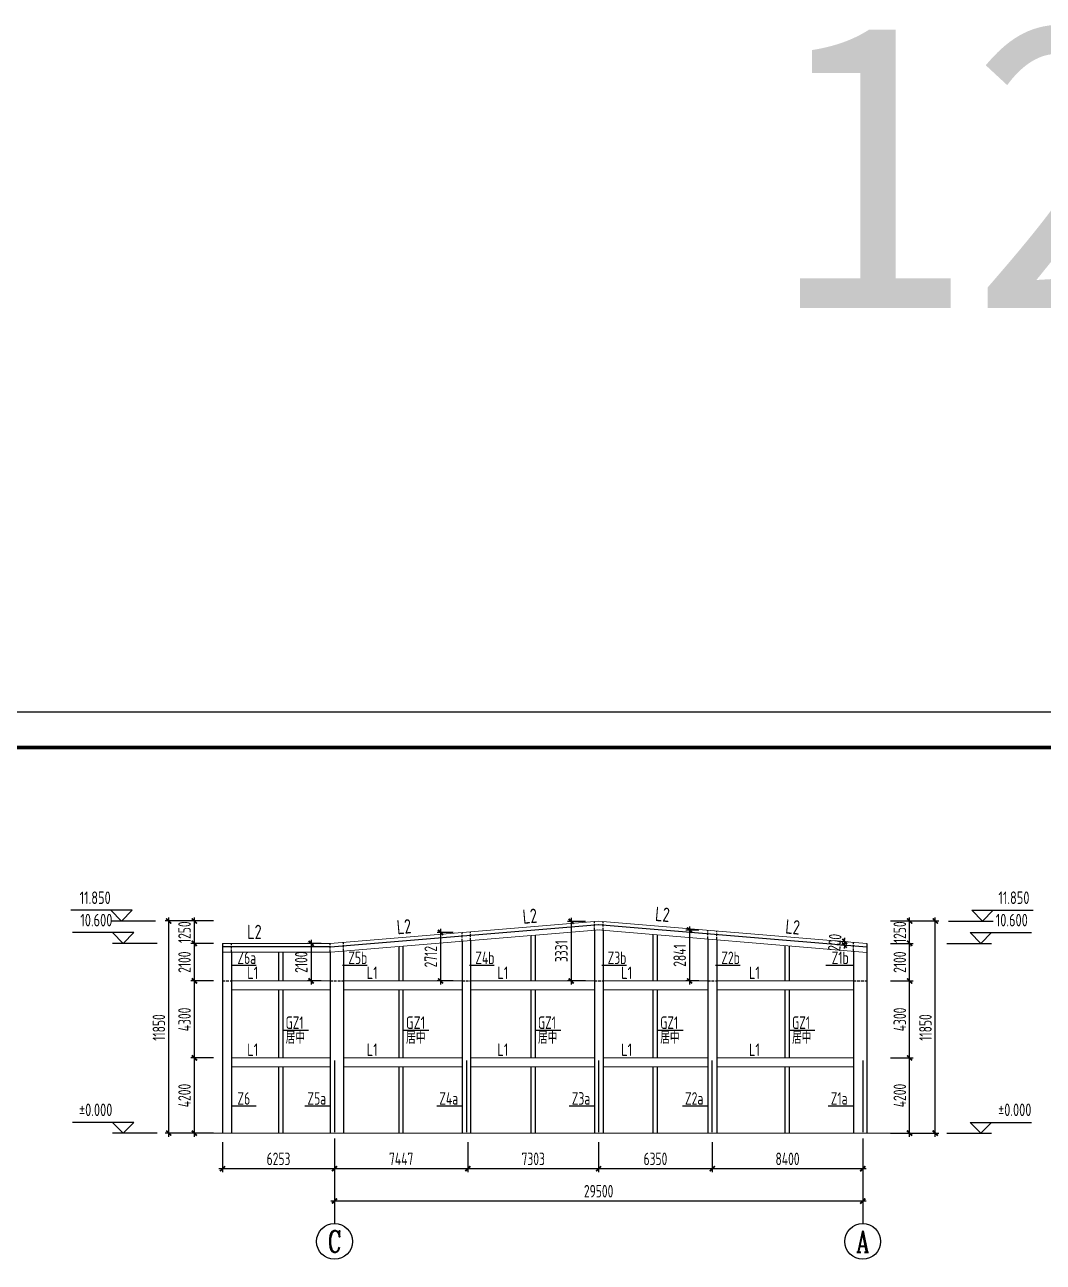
# Model space of a CAD drawing. Extents: x -3102990 to -851544, y -5293060 to -2540151.
# Drawn here: x -1536209 to -1507767, y -2646281 to -2611712 of the extents above; entities that cross this region are included whole.
import ezdxf
from ezdxf.enums import TextEntityAlignment as Align

# ---------------------------------------------------------------- set-up
doc = ezdxf.new("R2010")
doc.units = 0
doc.header["$LTSCALE"] = 1000
doc.header["$PDMODE"] = 1
doc.linetypes.add('DASH', pattern=[0.35, 0.25, -0.1])
doc.linetypes.add('DOTE', pattern=[2.42, 2, -0.2, 0.02, -0.2])
doc.layers.get('0').update_dxf_attribs({"linetype": 'CONTINUOUS'})
doc.layers.get('Defpoints').update_dxf_attribs({"linetype": 'CONTINUOUS'})
for name, color, linetype in [('AXIS', 253, 'DOTE'), ('DIM', 3, 'CONTINUOUS'), ('NUM', 7, 'CONTINUOUS'), ('PUB_TITLE', 4, 'CONTINUOUS'), ('REIN', 1, 'CONTINUOUS'), ('TEXT', 7, 'CONTINUOUS'), ('THIN', 7, 'CONTINUOUS')]:
    doc.layers.add(name, color=color, linetype=linetype)
doc.layers.add('yichutu', color=7, linetype='CONTINUOUS', true_color=0xffffff, plot=False)
doc.styles.add('STYLE1', font='simhei.ttf', dxfattribs={"width": 0.8})
doc.styles.add('TSSD_Axis', font='Complex.shx', dxfattribs={"width": 0.7, "bigfont": 'hztxt.shx'})
doc.styles.add('TSSD_Dimension', font='tssdeng.shx', dxfattribs={"width": 0.7, "bigfont": 'Hztxt.shx'})
doc.styles.add('TSSD_Label', font='tssdeng.shx', dxfattribs={"width": 0.75, "bigfont": 'hztxt.shx'})
doc.styles.add('TSSD_Norm', font='Tssdeng.shx', dxfattribs={"width": 0.75, "bigfont": 'hztxt.shx'})
doc.styles.add('TSSD_Rein', font='Tssdeng.shx', dxfattribs={"width": 0.75, "bigfont": 'hztxt.shx'})
doc.dimstyles.new('TSSD_200_100', dxfattribs={"dimtxt": 350, "dimasz": 100, "dimexe": 100, "dimexo": 250, "dimgap": 100, "dimtad": 1, "dimdec": 0, "dimlfac": 2, "dimzin": 0, "dimdsep": 46, "dimtxsty": 'TSSD_Dimension', "dimblk": 'ARCHTICK', "dimcen": 0, "dimdle": 100, "dimclrt": 7, "dimadec": 0, "dimazin": 0, "dimtfac": 1, "dimtdec": 0, "dimtix": 1, "dimtmove": 2, "dimatfit": 3, "dimfxl": 1, "dimtolj": 1, "dimtzin": 0, "dimarcsym": 0})

# ---------------------------------------------------------------- blocks, each defined once
blk = doc.blocks.new('ts_axno')
at = {"color": 0, "linetype": 'ByBlock', "lineweight": -2}
blk.add_circle((0, 0), 0.5, dxfattribs=at)
at = {"color": 0, "linetype": 'ByBlock', "lineweight": -2, "style": 'TSSD_Axis', "width": 0.7}
blk.add_attdef('A', text='', height=0.6, dxfattribs=at).set_placement((0, 0), align=Align.MIDDLE_CENTER)
blk = doc.blocks.new('_ArchTick')
at = {"color": 0, "const_width": 0.5}
blk.add_lwpolyline([(-0.71, -0.71), (0.71, 0.71)], dxfattribs=at)
blk = doc.blocks.new('*D2429')
at = {"layer": 'Defpoints', "color": 0, "ltscale": 1.5}
for p in [(-1517009, -2642673), (-1512809, -2642673), (-1517009, -2643668)]:
    blk.add_point(p, dxfattribs=at)
at = {"layer": 'DIM', "color": 0, "lineweight": -2, "ltscale": 1.5}
for p, q in [((-1517009, -2642923), (-1517009, -2643768)), ((-1512809, -2642923), (-1512809, -2643768)), ((-1512709, -2643668), (-1517109, -2643668))]:
    blk.add_line(p, q, dxfattribs=at)
at = {"layer": 'DIM', "color": 0, "lineweight": -2, "ltscale": 1.5, "xscale": 100, "yscale": 100, "zscale": 100, "rotation": 180}
blk.add_blockref('_ArchTick', (-1517009, -2643668), dxfattribs=at)
at = {"layer": 'DIM', "color": 0, "lineweight": -2, "ltscale": 1.5, "xscale": 100, "yscale": 100, "zscale": 100}
blk.add_blockref('_ArchTick', (-1512809, -2643668), dxfattribs=at)
at = {"layer": 'DIM', "color": 7, "ltscale": 1.5, "insert": (-1514909, -2643393), "char_height": 350, "attachment_point": 5, "style": 'TSSD_Dimension'}
blk.add_mtext('\\A1;8400', dxfattribs=at)
blk = doc.blocks.new('*D2430')
at = {"layer": 'Defpoints', "color": 0, "ltscale": 1.5}
for p in [(-1520184, -2642673), (-1517009, -2642673), (-1520184, -2643668)]:
    blk.add_point(p, dxfattribs=at)
at = {"layer": 'DIM', "color": 0, "lineweight": -2, "ltscale": 1.5}
for p, q in [((-1520184, -2642923), (-1520184, -2643768)), ((-1517009, -2642923), (-1517009, -2643768)), ((-1516909, -2643668), (-1520284, -2643668))]:
    blk.add_line(p, q, dxfattribs=at)
at = {"layer": 'DIM', "color": 0, "lineweight": -2, "ltscale": 1.5, "xscale": 100, "yscale": 100, "zscale": 100, "rotation": 180}
blk.add_blockref('_ArchTick', (-1520184, -2643668), dxfattribs=at)
at = {"layer": 'DIM', "color": 0, "lineweight": -2, "ltscale": 1.5, "xscale": 100, "yscale": 100, "zscale": 100}
blk.add_blockref('_ArchTick', (-1517009, -2643668), dxfattribs=at)
at = {"layer": 'DIM', "color": 7, "ltscale": 1.5, "insert": (-1518597, -2643393), "char_height": 350, "attachment_point": 5, "style": 'TSSD_Dimension'}
blk.add_mtext('\\A1;6350', dxfattribs=at)
blk = doc.blocks.new('*D2431')
at = {"layer": 'Defpoints', "color": 0, "ltscale": 1.5}
for p in [(-1523836, -2642673), (-1520184, -2642673), (-1523836, -2643668)]:
    blk.add_point(p, dxfattribs=at)
at = {"layer": 'DIM', "color": 0, "lineweight": -2, "ltscale": 1.5}
for p, q in [((-1523836, -2642923), (-1523836, -2643768)), ((-1520184, -2642923), (-1520184, -2643768)), ((-1520084, -2643668), (-1523936, -2643668))]:
    blk.add_line(p, q, dxfattribs=at)
at = {"layer": 'DIM', "color": 0, "lineweight": -2, "ltscale": 1.5, "xscale": 100, "yscale": 100, "zscale": 100, "rotation": 180}
blk.add_blockref('_ArchTick', (-1523836, -2643668), dxfattribs=at)
at = {"layer": 'DIM', "color": 0, "lineweight": -2, "ltscale": 1.5, "xscale": 100, "yscale": 100, "zscale": 100}
blk.add_blockref('_ArchTick', (-1520184, -2643668), dxfattribs=at)
at = {"layer": 'DIM', "color": 7, "ltscale": 1.5, "insert": (-1522010, -2643393), "char_height": 350, "attachment_point": 5, "style": 'TSSD_Dimension'}
blk.add_mtext('\\A1;7303', dxfattribs=at)
blk = doc.blocks.new('*D2432')
at = {"layer": 'Defpoints', "color": 0, "ltscale": 1.5}
for p in [(-1527559, -2642673), (-1523836, -2642673), (-1527559, -2643668)]:
    blk.add_point(p, dxfattribs=at)
at = {"layer": 'DIM', "color": 0, "lineweight": -2, "ltscale": 1.5}
for p, q in [((-1527559, -2642923), (-1527559, -2643768)), ((-1523836, -2642923), (-1523836, -2643768)), ((-1523736, -2643668), (-1527659, -2643668))]:
    blk.add_line(p, q, dxfattribs=at)
at = {"layer": 'DIM', "color": 0, "lineweight": -2, "ltscale": 1.5, "xscale": 100, "yscale": 100, "zscale": 100, "rotation": 180}
blk.add_blockref('_ArchTick', (-1527559, -2643668), dxfattribs=at)
at = {"layer": 'DIM', "color": 0, "lineweight": -2, "ltscale": 1.5, "xscale": 100, "yscale": 100, "zscale": 100}
blk.add_blockref('_ArchTick', (-1523836, -2643668), dxfattribs=at)
at = {"layer": 'DIM', "color": 7, "ltscale": 1.5, "insert": (-1525698, -2643393), "char_height": 350, "attachment_point": 5, "style": 'TSSD_Dimension'}
blk.add_mtext('\\A1;7447', dxfattribs=at)
blk = doc.blocks.new('*D2433')
at = {"layer": 'Defpoints', "color": 0, "ltscale": 1.5}
for p in [(-1527559, -2642673), (-1512809, -2642673), (-1527559, -2644571)]:
    blk.add_point(p, dxfattribs=at)
at = {"layer": 'DIM', "color": 0, "lineweight": -2, "ltscale": 1.5}
for p, q in [((-1527559, -2642923), (-1527559, -2644671)), ((-1512809, -2642923), (-1512809, -2644671)), ((-1512709, -2644571), (-1527659, -2644571))]:
    blk.add_line(p, q, dxfattribs=at)
at = {"layer": 'DIM', "color": 0, "lineweight": -2, "ltscale": 1.5, "xscale": 100, "yscale": 100, "zscale": 100, "rotation": 180}
blk.add_blockref('_ArchTick', (-1527559, -2644571), dxfattribs=at)
at = {"layer": 'DIM', "color": 0, "lineweight": -2, "ltscale": 1.5, "xscale": 100, "yscale": 100, "zscale": 100}
blk.add_blockref('_ArchTick', (-1512809, -2644571), dxfattribs=at)
at = {"layer": 'DIM', "color": 7, "ltscale": 1.5, "insert": (-1520184, -2644296), "char_height": 350, "attachment_point": 5, "style": 'TSSD_Dimension'}
blk.add_mtext('\\A1;29500', dxfattribs=at)
blk = doc.blocks.new('*D2434')
at = {"layer": 'Defpoints', "color": 0, "ltscale": 1.5}
for p in [(-1530686, -2642673), (-1527559, -2642673), (-1530686, -2643668)]:
    blk.add_point(p, dxfattribs=at)
at = {"layer": 'DIM', "color": 0, "lineweight": -2, "ltscale": 1.5}
for p, q in [((-1530686, -2642923), (-1530686, -2643768)), ((-1527559, -2642923), (-1527559, -2643768)), ((-1527459, -2643668), (-1530786, -2643668))]:
    blk.add_line(p, q, dxfattribs=at)
at = {"layer": 'DIM', "color": 0, "lineweight": -2, "ltscale": 1.5, "xscale": 100, "yscale": 100, "zscale": 100, "rotation": 180}
blk.add_blockref('_ArchTick', (-1530686, -2643668), dxfattribs=at)
at = {"layer": 'DIM', "color": 0, "lineweight": -2, "ltscale": 1.5, "xscale": 100, "yscale": 100, "zscale": 100}
blk.add_blockref('_ArchTick', (-1527559, -2643668), dxfattribs=at)
at = {"layer": 'DIM', "color": 7, "ltscale": 1.5, "insert": (-1529123, -2643393), "char_height": 350, "attachment_point": 5, "style": 'TSSD_Dimension'}
blk.add_mtext('\\A1;6253', dxfattribs=at)
blk = doc.blocks.new('*D2435')
at = {"layer": 'Defpoints', "color": 0, "ltscale": 1.5}
for p in [(-1531473, -2640573), (-1530686, -2640573), (-1530686, -2642673)]:
    blk.add_point(p, dxfattribs=at)
at = {"layer": 'DIM', "color": 0, "lineweight": -2, "ltscale": 1.5}
for p, q in [((-1530936, -2640573), (-1531573, -2640573)), ((-1531473, -2642773), (-1531473, -2640473)), ((-1530936, -2642673), (-1531573, -2642673))]:
    blk.add_line(p, q, dxfattribs=at)
at = {"layer": 'DIM', "color": 0, "lineweight": -2, "ltscale": 1.5, "xscale": 100, "yscale": 100, "zscale": 100}
for p, rotation in [((-1531473, -2640573), 90), ((-1531473, -2642673), 270)]:
    blk.add_blockref('_ArchTick', p, dxfattribs=dict(at, rotation=rotation))
at = {"layer": 'DIM', "color": 7, "ltscale": 1.5, "insert": (-1531748, -2641623), "char_height": 350, "attachment_point": 5, "rotation": 90, "style": 'TSSD_Dimension'}
blk.add_mtext('\\A1;4200', dxfattribs=at)
blk = doc.blocks.new('*D2436')
at = {"layer": 'Defpoints', "color": 0, "ltscale": 1.5}
for p in [(-1531473, -2638423), (-1530686, -2638423), (-1530686, -2640573)]:
    blk.add_point(p, dxfattribs=at)
at = {"layer": 'DIM', "color": 0, "lineweight": -2, "ltscale": 1.5}
for p, q in [((-1530936, -2638423), (-1531573, -2638423)), ((-1531473, -2640673), (-1531473, -2638323)), ((-1530936, -2640573), (-1531573, -2640573))]:
    blk.add_line(p, q, dxfattribs=at)
at = {"layer": 'DIM', "color": 0, "lineweight": -2, "ltscale": 1.5, "xscale": 100, "yscale": 100, "zscale": 100}
for p, rotation in [((-1531473, -2638423), 90), ((-1531473, -2640573), 270)]:
    blk.add_blockref('_ArchTick', p, dxfattribs=dict(at, rotation=rotation))
at = {"layer": 'DIM', "color": 7, "ltscale": 1.5, "insert": (-1531748, -2639498), "char_height": 350, "attachment_point": 5, "rotation": 90, "style": 'TSSD_Dimension'}
blk.add_mtext('\\A1;4300', dxfattribs=at)
blk = doc.blocks.new('*D2437')
at = {"layer": 'Defpoints', "color": 0, "ltscale": 1.5}
for p in [(-1531473, -2637373), (-1530686, -2637373), (-1530686, -2638423)]:
    blk.add_point(p, dxfattribs=at)
at = {"layer": 'DIM', "color": 0, "lineweight": -2, "ltscale": 1.5}
for p, q in [((-1530936, -2637373), (-1531573, -2637373)), ((-1531473, -2638523), (-1531473, -2637273)), ((-1530936, -2638423), (-1531573, -2638423))]:
    blk.add_line(p, q, dxfattribs=at)
at = {"layer": 'DIM', "color": 0, "lineweight": -2, "ltscale": 1.5, "xscale": 100, "yscale": 100, "zscale": 100}
for p, rotation in [((-1531473, -2637373), 90), ((-1531473, -2638423), 270)]:
    blk.add_blockref('_ArchTick', p, dxfattribs=dict(at, rotation=rotation))
at = {"layer": 'DIM', "color": 7, "ltscale": 1.5, "insert": (-1531748, -2637898), "char_height": 350, "attachment_point": 5, "rotation": 90, "style": 'TSSD_Dimension'}
blk.add_mtext('\\A1;2100', dxfattribs=at)
blk = doc.blocks.new('*D2438')
at = {"layer": 'Defpoints', "color": 0, "ltscale": 1.5}
for p in [(-1532189, -2636748), (-1530686, -2636748), (-1530686, -2642673)]:
    blk.add_point(p, dxfattribs=at)
at = {"layer": 'DIM', "color": 0, "lineweight": -2, "ltscale": 1.5}
for p, q in [((-1530936, -2636748), (-1532289, -2636748)), ((-1532189, -2642773), (-1532189, -2636648)), ((-1530936, -2642673), (-1532289, -2642673))]:
    blk.add_line(p, q, dxfattribs=at)
at = {"layer": 'DIM', "color": 0, "lineweight": -2, "ltscale": 1.5, "xscale": 100, "yscale": 100, "zscale": 100}
for p, rotation in [((-1532189, -2636748), 90), ((-1532189, -2642673), 270)]:
    blk.add_blockref('_ArchTick', p, dxfattribs=dict(at, rotation=rotation))
at = {"layer": 'DIM', "color": 7, "ltscale": 1.5, "insert": (-1532464, -2639723), "char_height": 350, "attachment_point": 5, "rotation": 90, "style": 'TSSD_Dimension'}
blk.add_mtext('\\A1;11850', dxfattribs=at)
blk = doc.blocks.new('*D2439')
at = {"layer": 'Defpoints', "color": 0, "ltscale": 1.5}
for p in [(-1512284, -2640573), (-1511498, -2640573), (-1512284, -2642673)]:
    blk.add_point(p, dxfattribs=at)
at = {"layer": 'DIM', "color": 0, "lineweight": -2, "ltscale": 1.5}
for p, q in [((-1512034, -2640573), (-1511398, -2640573)), ((-1511498, -2642773), (-1511498, -2640473)), ((-1512034, -2642673), (-1511398, -2642673))]:
    blk.add_line(p, q, dxfattribs=at)
at = {"layer": 'DIM', "color": 0, "lineweight": -2, "ltscale": 1.5, "xscale": 100, "yscale": 100, "zscale": 100}
for p, rotation in [((-1511498, -2640573), 90), ((-1511498, -2642673), 270)]:
    blk.add_blockref('_ArchTick', p, dxfattribs=dict(at, rotation=rotation))
at = {"layer": 'DIM', "color": 7, "ltscale": 1.5, "insert": (-1511773, -2641623), "char_height": 350, "attachment_point": 5, "rotation": 90, "style": 'TSSD_Dimension'}
blk.add_mtext('\\A1;4200', dxfattribs=at)
blk = doc.blocks.new('*D2440')
at = {"layer": 'Defpoints', "color": 0, "ltscale": 1.5}
for p in [(-1512284, -2638423), (-1511498, -2638423), (-1512284, -2640573)]:
    blk.add_point(p, dxfattribs=at)
at = {"layer": 'DIM', "color": 0, "lineweight": -2, "ltscale": 1.5}
for p, q in [((-1512034, -2638423), (-1511398, -2638423)), ((-1511498, -2640673), (-1511498, -2638323)), ((-1512034, -2640573), (-1511398, -2640573))]:
    blk.add_line(p, q, dxfattribs=at)
at = {"layer": 'DIM', "color": 0, "lineweight": -2, "ltscale": 1.5, "xscale": 100, "yscale": 100, "zscale": 100}
for p, rotation in [((-1511498, -2638423), 90), ((-1511498, -2640573), 270)]:
    blk.add_blockref('_ArchTick', p, dxfattribs=dict(at, rotation=rotation))
at = {"layer": 'DIM', "color": 7, "ltscale": 1.5, "insert": (-1511773, -2639498), "char_height": 350, "attachment_point": 5, "rotation": 90, "style": 'TSSD_Dimension'}
blk.add_mtext('\\A1;4300', dxfattribs=at)
blk = doc.blocks.new('*D2441')
at = {"layer": 'Defpoints', "color": 0, "ltscale": 1.5}
for p in [(-1512284, -2637373), (-1511498, -2637373), (-1512284, -2638423)]:
    blk.add_point(p, dxfattribs=at)
at = {"layer": 'DIM', "color": 0, "lineweight": -2, "ltscale": 1.5}
for p, q in [((-1512034, -2637373), (-1511398, -2637373)), ((-1511498, -2638523), (-1511498, -2637273)), ((-1512034, -2638423), (-1511398, -2638423))]:
    blk.add_line(p, q, dxfattribs=at)
at = {"layer": 'DIM', "color": 0, "lineweight": -2, "ltscale": 1.5, "xscale": 100, "yscale": 100, "zscale": 100}
for p, rotation in [((-1511498, -2637373), 90), ((-1511498, -2638423), 270)]:
    blk.add_blockref('_ArchTick', p, dxfattribs=dict(at, rotation=rotation))
at = {"layer": 'DIM', "color": 7, "ltscale": 1.5, "insert": (-1511773, -2637898), "char_height": 350, "attachment_point": 5, "rotation": 90, "style": 'TSSD_Dimension'}
blk.add_mtext('\\A1;2100', dxfattribs=at)
blk = doc.blocks.new('*D2442')
at = {"layer": 'Defpoints', "color": 0, "ltscale": 1.5}
for p in [(-1512284, -2636748), (-1510782, -2636748), (-1512284, -2642673)]:
    blk.add_point(p, dxfattribs=at)
at = {"layer": 'DIM', "color": 0, "lineweight": -2, "ltscale": 1.5}
for p, q in [((-1512034, -2636748), (-1510682, -2636748)), ((-1510782, -2642773), (-1510782, -2636648)), ((-1512034, -2642673), (-1510682, -2642673))]:
    blk.add_line(p, q, dxfattribs=at)
at = {"layer": 'DIM', "color": 0, "lineweight": -2, "ltscale": 1.5, "xscale": 100, "yscale": 100, "zscale": 100}
for p, rotation in [((-1510782, -2636748), 90), ((-1510782, -2642673), 270)]:
    blk.add_blockref('_ArchTick', p, dxfattribs=dict(at, rotation=rotation))
at = {"layer": 'DIM', "color": 7, "ltscale": 1.5, "insert": (-1511057, -2639723), "char_height": 350, "attachment_point": 5, "rotation": 90, "style": 'TSSD_Dimension'}
blk.add_mtext('\\A1;11850', dxfattribs=at)
blk = doc.blocks.new('*D2443')
at = {"layer": 'Defpoints', "color": 0, "ltscale": 1.5}
for p in [(-1517134, -2637003), (-1517644, -2638423), (-1517134, -2638423)]:
    blk.add_point(p, dxfattribs=at)
at = {"layer": 'DIM', "color": 0, "lineweight": -2, "ltscale": 1.5}
for p, q in [((-1517384, -2637003), (-1517744, -2637003)), ((-1517644, -2636903), (-1517644, -2638523)), ((-1517384, -2638423), (-1517744, -2638423))]:
    blk.add_line(p, q, dxfattribs=at)
at = {"layer": 'DIM', "color": 0, "lineweight": -2, "ltscale": 1.5, "xscale": 100, "yscale": 100, "zscale": 100}
for p, rotation in [((-1517644, -2637003), 90), ((-1517644, -2638423), 270)]:
    blk.add_blockref('_ArchTick', p, dxfattribs=dict(at, rotation=rotation))
at = {"layer": 'DIM', "color": 7, "ltscale": 1.5, "insert": (-1517919, -2637713), "char_height": 350, "attachment_point": 5, "rotation": 90, "style": 'TSSD_Dimension'}
blk.add_mtext('\\A1;2841', dxfattribs=at)
blk = doc.blocks.new('*D2444')
at = {"layer": 'Defpoints', "color": 0, "ltscale": 1.5}
for p in [(-1520297, -2636758), (-1520949, -2638423), (-1520297, -2638423)]:
    blk.add_point(p, dxfattribs=at)
at = {"layer": 'DIM', "color": 0, "lineweight": -2, "ltscale": 1.5}
for p, q in [((-1520547, -2636758), (-1521049, -2636758)), ((-1520949, -2636658), (-1520949, -2638523)), ((-1520547, -2638423), (-1521049, -2638423))]:
    blk.add_line(p, q, dxfattribs=at)
at = {"layer": 'DIM', "color": 0, "lineweight": -2, "ltscale": 1.5, "xscale": 100, "yscale": 100, "zscale": 100}
for p, rotation in [((-1520949, -2636758), 90), ((-1520949, -2638423), 270)]:
    blk.add_blockref('_ArchTick', p, dxfattribs=dict(at, rotation=rotation))
at = {"layer": 'DIM', "color": 7, "ltscale": 1.5, "insert": (-1521224, -2637591), "char_height": 350, "attachment_point": 5, "rotation": 90, "style": 'TSSD_Dimension'}
blk.add_mtext('\\A1;3331', dxfattribs=at)
blk = doc.blocks.new('*D2445')
at = {"layer": 'Defpoints', "color": 0, "ltscale": 1.5}
for p in [(-1523997, -2637067), (-1524597, -2638423), (-1523997, -2638423)]:
    blk.add_point(p, dxfattribs=at)
at = {"layer": 'DIM', "color": 0, "lineweight": -2, "ltscale": 1.5}
for p, q in [((-1524247, -2637067), (-1524697, -2637067)), ((-1524597, -2636967), (-1524597, -2638523)), ((-1524247, -2638423), (-1524697, -2638423))]:
    blk.add_line(p, q, dxfattribs=at)
at = {"layer": 'DIM', "color": 0, "lineweight": -2, "ltscale": 1.5, "xscale": 100, "yscale": 100, "zscale": 100}
for p, rotation in [((-1524597, -2637067), 90), ((-1524597, -2638423), 270)]:
    blk.add_blockref('_ArchTick', p, dxfattribs=dict(at, rotation=rotation))
at = {"layer": 'DIM', "color": 7, "ltscale": 1.5, "insert": (-1524872, -2637745), "char_height": 350, "attachment_point": 5, "rotation": 90, "style": 'TSSD_Dimension'}
blk.add_mtext('\\A1;2712', dxfattribs=at)
blk = doc.blocks.new('*D2446')
at = {"layer": 'Defpoints', "color": 0, "ltscale": 1.5}
for p in [(-1527679, -2637373), (-1528213, -2638423), (-1527679, -2638423)]:
    blk.add_point(p, dxfattribs=at)
at = {"layer": 'DIM', "color": 0, "lineweight": -2, "ltscale": 1.5}
for p, q in [((-1527929, -2637373), (-1528313, -2637373)), ((-1528213, -2637273), (-1528213, -2638523)), ((-1527929, -2638423), (-1528313, -2638423))]:
    blk.add_line(p, q, dxfattribs=at)
at = {"layer": 'DIM', "color": 0, "lineweight": -2, "ltscale": 1.5, "xscale": 100, "yscale": 100, "zscale": 100}
for p, rotation in [((-1528213, -2637373), 90), ((-1528213, -2638423), 270)]:
    blk.add_blockref('_ArchTick', p, dxfattribs=dict(at, rotation=rotation))
at = {"layer": 'DIM', "color": 7, "ltscale": 1.5, "insert": (-1528488, -2637898), "char_height": 350, "attachment_point": 5, "rotation": 90, "style": 'TSSD_Dimension'}
blk.add_mtext('\\A1;2100', dxfattribs=at)
blk = doc.blocks.new('*D2453')
at = {"layer": 'Defpoints', "color": 0, "ltscale": 1.5}
for p in [(-1513778, -2637383), (-1513769, -2637283), (-1513321, -2637421)]:
    blk.add_point(p, dxfattribs=at)
at = {"layer": 'DIM', "color": 0, "lineweight": -2, "ltscale": 1.5}
for p, q in [((-1513313, -2637321), (-1513305, -2637222)), ((-1513528, -2637404), (-1513222, -2637429)), ((-1513520, -2637304), (-1513213, -2637330)), ((-1513321, -2637421), (-1513330, -2637521)), ((-1513313, -2637321), (-1513321, -2637421))]:
    blk.add_line(p, q, dxfattribs=at)
at = {"layer": 'DIM', "color": 0, "lineweight": -2, "ltscale": 1.5, "xscale": 100, "yscale": 100, "zscale": 100}
for p, rotation in [((-1513313, -2637321), 265.233195057713), ((-1513321, -2637421), 85.233195057713)]:
    blk.add_blockref('_ArchTick', p, dxfattribs=dict(at, rotation=rotation))
at = {"layer": 'DIM', "color": 7, "ltscale": 1.5, "insert": (-1513591, -2637348), "char_height": 350, "attachment_point": 5, "rotation": 85.2332, "style": 'TSSD_Dimension'}
blk.add_mtext('\\A1;200', dxfattribs=at)
blk = doc.blocks.new('*D2705')
at = {"layer": 'Defpoints', "color": 0, "ltscale": 1.5}
for p in [(-1531473, -2636748), (-1530686, -2636748), (-1530686, -2637373)]:
    blk.add_point(p, dxfattribs=at)
at = {"layer": 'DIM', "color": 0, "lineweight": -2, "ltscale": 1.5}
for p, q in [((-1530936, -2636748), (-1531573, -2636748)), ((-1531473, -2636748), (-1531473, -2636648)), ((-1531473, -2637373), (-1531473, -2636748)), ((-1530936, -2637373), (-1531573, -2637373)), ((-1531473, -2637373), (-1531473, -2637473))]:
    blk.add_line(p, q, dxfattribs=at)
at = {"layer": 'DIM', "color": 0, "lineweight": -2, "ltscale": 1.5, "xscale": 100, "yscale": 100, "zscale": 100}
for p, rotation in [((-1531473, -2636748), 270), ((-1531473, -2637373), 90)]:
    blk.add_blockref('_ArchTick', p, dxfattribs=dict(at, rotation=rotation))
at = {"layer": 'DIM', "color": 7, "ltscale": 1.5, "insert": (-1531748, -2637061), "char_height": 350, "attachment_point": 5, "rotation": 90, "style": 'TSSD_Dimension'}
blk.add_mtext('\\A1;1250', dxfattribs=at)
blk = doc.blocks.new('*D2706')
at = {"layer": 'Defpoints', "color": 0, "ltscale": 1.5}
for p in [(-1512284, -2636748), (-1511498, -2636748), (-1512284, -2637373)]:
    blk.add_point(p, dxfattribs=at)
at = {"layer": 'DIM', "color": 0, "lineweight": -2, "ltscale": 1.5}
for p, q in [((-1512034, -2636748), (-1511398, -2636748)), ((-1511498, -2636748), (-1511498, -2636648)), ((-1511498, -2637373), (-1511498, -2636748)), ((-1512034, -2637373), (-1511398, -2637373)), ((-1511498, -2637373), (-1511498, -2637473))]:
    blk.add_line(p, q, dxfattribs=at)
at = {"layer": 'DIM', "color": 0, "lineweight": -2, "ltscale": 1.5, "xscale": 100, "yscale": 100, "zscale": 100}
for p, rotation in [((-1511498, -2636748), 270), ((-1511498, -2637373), 90)]:
    blk.add_blockref('_ArchTick', p, dxfattribs=dict(at, rotation=rotation))
at = {"layer": 'DIM', "color": 7, "ltscale": 1.5, "insert": (-1511773, -2637061), "char_height": 350, "attachment_point": 5, "rotation": 90, "style": 'TSSD_Dimension'}
blk.add_mtext('\\A1;1250', dxfattribs=at)
blk = doc.blocks.new('A$C16496DF1')
at = {"layer": 'PUB_TITLE'}
blk.add_lwpolyline([(0, 0), (0, 42000), (104100, 42000), (104100, 0)], close=True, dxfattribs=at)
at = {"layer": 'PUB_TITLE', "const_width": 100}
blk.add_lwpolyline([(103100, 1000), (103100, 41000), (713, 41000), (713, 1000), (103100, 1000)], dxfattribs=at)
blk = doc.blocks.new('yct-1041-420-104100-42000-100-2006.0')
at = {"layer": 'yichutu', "color": 7, "true_color": 0xffffff}
blk.add_lwpolyline([(0, 0), (0, 42000), (104100, 42000), (104100, 0)], close=True, dxfattribs=at)

msp = doc.modelspace()

# ---------------------------------------------------------------- linework, layer by layer
at = {"ltscale": 1.5}
for p, q in [((-1527671.04, -2637473), (-1520176.04, -2636848)), ((-1520192.66, -2636848), (-1512697.66, -2637473)), ((-1522070.09, -2638423.35), (-1522070.09, -2637156.47)), ((-1521950.09, -2638423.35), (-1521950.09, -2637146.46)), ((-1520296.85, -2637008.6), (-1520296.85, -2642673.35)), ((-1520059.35, -2637009.64), (-1520059.35, -2642673.35)), ((-1518656.85, -2638423.35), (-1518656.85, -2637126.59)), ((-1518536.85, -2638423.35), (-1518536.85, -2637136.6)), ((-1530686.01, -2637373.35), (-1530686.01, -2642673.35)), ((-1527679.35, -2637473.35), (-1530686.01, -2637473.35)), ((-1525757.59, -2638423.35), (-1525757.59, -2637463.96)), ((-1525637.59, -2638423.35), (-1525637.59, -2637453.96)), ((-1523996.85, -2637317.14), (-1523996.85, -2642673.35)), ((-1523759.35, -2637297.33), (-1523759.35, -2642673.35)), ((-1517134.35, -2637253.55), (-1517134.35, -2642673.35)), ((-1516884.35, -2637274.4), (-1516884.35, -2642673.35)), ((-1514974.35, -2638423.35), (-1514974.35, -2637433.67)), ((-1514854.35, -2638423.35), (-1514854.35, -2637443.68)), ((-1512689.35, -2637373.35), (-1512689.35, -2642673.35)), ((-1530436.18, -2637623.35), (-1530436.18, -2642673.35)), ((-1529117.76, -2638423.35), (-1529117.76, -2637623.35)), ((-1528997.76, -2638423.35), (-1528997.76, -2637623.35)), ((-1527679.35, -2637623.35), (-1527679.35, -2642673.35)), ((-1527304.35, -2637592.95), (-1527304.35, -2642673.35)), ((-1513064.35, -2637592.95), (-1513064.35, -2642673.35)), ((-1529117.76, -2640573.35), (-1529117.76, -2638673.35)), ((-1528997.76, -2640573.35), (-1528997.76, -2638673.35)), ((-1525757.59, -2640573.35), (-1525757.59, -2638673.35)), ((-1525637.59, -2640573.35), (-1525637.59, -2638673.35)), ((-1522070.09, -2640573.35), (-1522070.09, -2638673.35)), ((-1521950.09, -2640573.35), (-1521950.09, -2638673.35)), ((-1518656.85, -2640573.35), (-1518656.85, -2638673.35)), ((-1518536.85, -2640573.35), (-1518536.85, -2638673.35)), ((-1514974.35, -2640573.35), (-1514974.35, -2638673.35)), ((-1514854.35, -2640573.35), (-1514854.35, -2638673.35)), ((-1529117.76, -2642673.35), (-1529117.76, -2640823.35)), ((-1528997.76, -2642673.35), (-1528997.76, -2640823.35)), ((-1525757.59, -2642673.35), (-1525757.59, -2640823.35)), ((-1525637.59, -2642673.35), (-1525637.59, -2640823.35)), ((-1522070.09, -2642673.35), (-1522070.09, -2640823.35)), ((-1521950.09, -2642673.35), (-1521950.09, -2640823.35)), ((-1518656.85, -2642673.35), (-1518656.85, -2640823.35)), ((-1518536.85, -2642673.35), (-1518536.85, -2640823.35)), ((-1514974.35, -2642673.35), (-1514974.35, -2640823.35)), ((-1514854.35, -2642673.35), (-1514854.35, -2640823.35))]:
    msp.add_line(p, q, dxfattribs=at)
at = {"color": 252, "linetype": 'DASH', "ltscale": 0.3}
for p, q in [((-1520296.85, -2637008.6), (-1520296.85, -2636757.73)), ((-1520059.35, -2637009.64), (-1520059.35, -2636758.77)), ((-1523996.85, -2637317.14), (-1523996.85, -2637067.14)), ((-1523759.35, -2637297.33), (-1523759.35, -2637047.33)), ((-1517134.35, -2637253.55), (-1517134.35, -2637002.68)), ((-1516884.35, -2637274.4), (-1516884.35, -2637023.53)), ((-1530436.18, -2637623.35), (-1530436.18, -2637373.35)), ((-1527679.35, -2637623.35), (-1527679.35, -2637373.35)), ((-1527304.35, -2637592.95), (-1527304.35, -2637342.95)), ((-1513064.35, -2637592.95), (-1513064.35, -2637342.08)), ((-1530686.01, -2638423.35), (-1530436.18, -2638423.35)), ((-1527679.35, -2638423.35), (-1527304.35, -2638423.35)), ((-1523996.85, -2638423.35), (-1523759.35, -2638423.35)), ((-1520296.85, -2638423.35), (-1520059.35, -2638423.35)), ((-1517134.35, -2638423.35), (-1516884.35, -2638423.35)), ((-1513064.35, -2638423.35), (-1512689.35, -2638423.35))]:
    msp.add_line(p, q, dxfattribs=at)
at = {"layer": 'AXIS'}
for p, q in [((-1527559.35, -2640643.75), (-1527559.35, -2642673.35)), ((-1523871.85, -2640643.75), (-1523871.85, -2642673.35)), ((-1520184.35, -2640643.75), (-1520184.35, -2642673.35)), ((-1517024.15, -2640643.75), (-1517024.15, -2642673.35)), ((-1512809.35, -2640643.75), (-1512809.35, -2642673.35))]:
    msp.add_line(p, q, dxfattribs=at)
at = {"layer": 'NUM'}
for p, q in [((-1530436.18, -2637986.55), (-1529746.59, -2637986.55)), ((-1527339.84, -2637986.55), (-1526650.26, -2637986.55)), ((-1523793.01, -2637986.55), (-1523103.43, -2637986.55)), ((-1520098.29, -2637986.55), (-1519408.7, -2637986.55)), ((-1516922.89, -2637986.55), (-1516233.31, -2637986.55)), ((-1513840.29, -2637986.55), (-1513064.35, -2637986.55)), ((-1528997.76, -2639798.35), (-1528288.31, -2639798.35)), ((-1525637.59, -2639798.35), (-1524928.14, -2639798.35)), ((-1521950.09, -2639798.35), (-1521240.64, -2639798.35)), ((-1518536.85, -2639798.35), (-1517827.39, -2639798.35)), ((-1514854.35, -2639798.35), (-1514144.89, -2639798.35)), ((-1530436.18, -2641915.45), (-1529746.59, -2641915.45)), ((-1528388.81, -2641915.45), (-1527679.35, -2641915.45)), ((-1524706.31, -2641915.45), (-1523996.85, -2641915.45)), ((-1521006.31, -2641915.45), (-1520296.85, -2641915.45)), ((-1517843.81, -2641915.45), (-1517134.35, -2641915.45)), ((-1513773.81, -2641915.45), (-1513064.35, -2641915.45))]:
    msp.add_line(p, q, dxfattribs=at)
at = {"layer": 'NUM', "ltscale": 1.5}
for p, q in [((-1527559.35, -2642826.88), (-1527559.35, -2645199.18)), ((-1512809.35, -2642826.88), (-1512809.35, -2645199.18))]:
    msp.add_line(p, q, dxfattribs=at)
at = {"layer": 'REIN', "color": 4, "lineweight": 5}
for p, q in [((-1527679.35, -2637373.35), (-1520184.35, -2636748.35)), ((-1520184.35, -2636748.35), (-1512689.35, -2637373.35)), ((-1527658.57, -2637622.48), (-1520163.57, -2636997.48)), ((-1520205.12, -2636997.48), (-1512689.35, -2637624.22)), ((-1527679.35, -2637373.35), (-1530686.01, -2637373.35)), ((-1527679.35, -2637623.35), (-1530686.01, -2637623.35)), ((-1527679.35, -2638423.35), (-1530436.18, -2638423.35)), ((-1523996.85, -2638423.35), (-1527304.35, -2638423.35)), ((-1520296.85, -2638423.35), (-1523759.35, -2638423.35)), ((-1517134.35, -2638423.35), (-1520059.35, -2638423.35)), ((-1513064.35, -2638423.35), (-1516884.35, -2638423.35)), ((-1527679.35, -2638673.35), (-1530436.18, -2638673.35)), ((-1523996.85, -2638673.35), (-1527304.35, -2638673.35)), ((-1520296.85, -2638673.35), (-1523759.35, -2638673.35)), ((-1517134.35, -2638673.35), (-1520059.35, -2638673.35)), ((-1513064.35, -2638673.35), (-1516884.35, -2638673.35)), ((-1527679.35, -2640573.35), (-1530436.18, -2640573.35)), ((-1523996.85, -2640573.35), (-1527304.35, -2640573.35)), ((-1520296.85, -2640573.35), (-1523759.35, -2640573.35)), ((-1517134.35, -2640573.35), (-1520059.35, -2640573.35)), ((-1513064.35, -2640573.35), (-1516884.35, -2640573.35)), ((-1527679.35, -2640823.35), (-1530436.18, -2640823.35)), ((-1523996.85, -2640823.35), (-1527304.35, -2640823.35)), ((-1520296.85, -2640823.35), (-1523759.35, -2640823.35)), ((-1517134.35, -2640823.35), (-1520059.35, -2640823.35)), ((-1513064.35, -2640823.35), (-1516884.35, -2640823.35))]:
    msp.add_line(p, q, dxfattribs=at)
at = {"layer": 'REIN', "color": 0, "lineweight": 5, "const_width": 25}
msp.add_lwpolyline([(-1511797.77, -2642673.35), (-1532028.44, -2642673.35)], dxfattribs=at)
at = {"layer": 'THIN'}
for p, q in [((-1533809.15, -2636448.35), (-1534919.72, -2636448.35)), ((-1533509.15, -2636748.35), (-1533809.15, -2636448.35)), ((-1533209.15, -2636448.35), (-1533809.15, -2636448.35)), ((-1533509.15, -2636748.35), (-1533209.15, -2636448.35)), ((-1509461.33, -2636748.35), (-1509761.33, -2636448.35)), ((-1509761.33, -2636448.35), (-1509161.33, -2636448.35)), ((-1509461.33, -2636748.35), (-1509161.33, -2636448.35)), ((-1509161.33, -2636448.35), (-1508050.76, -2636448.35)), ((-1532556.53, -2636748.35), (-1533809.15, -2636748.35)), ((-1533509.15, -2636748.35), (-1533509.15, -2636748.35)), ((-1510413.95, -2636748.35), (-1509161.33, -2636748.35)), ((-1509461.33, -2636748.35), (-1509461.33, -2636748.35)), ((-1533762.5, -2637073.35), (-1534873.07, -2637073.35)), ((-1533462.5, -2637373.35), (-1533762.5, -2637073.35)), ((-1533162.5, -2637073.35), (-1533762.5, -2637073.35)), ((-1533462.5, -2637373.35), (-1533162.5, -2637073.35)), ((-1509507.98, -2637373.35), (-1509807.98, -2637073.35)), ((-1509807.98, -2637073.35), (-1509207.98, -2637073.35)), ((-1509507.98, -2637373.35), (-1509207.98, -2637073.35)), ((-1509207.98, -2637073.35), (-1508097.41, -2637073.35)), ((-1532509.89, -2637373.35), (-1533762.5, -2637373.35)), ((-1533462.5, -2637373.35), (-1533462.5, -2637373.35)), ((-1510460.6, -2637373.35), (-1509207.98, -2637373.35)), ((-1509507.98, -2637373.35), (-1509507.98, -2637373.35)), ((-1533762.5, -2642373.35), (-1534873.07, -2642373.35)), ((-1533462.5, -2642673.35), (-1533762.5, -2642373.35)), ((-1533162.5, -2642373.35), (-1533762.5, -2642373.35)), ((-1533462.5, -2642673.35), (-1533162.5, -2642373.35)), ((-1509507.98, -2642673.35), (-1509807.98, -2642373.35)), ((-1509807.98, -2642373.35), (-1509207.98, -2642373.35)), ((-1509507.98, -2642673.35), (-1509207.98, -2642373.35)), ((-1509207.98, -2642373.35), (-1508097.41, -2642373.35)), ((-1532509.89, -2642673.35), (-1533762.5, -2642673.35)), ((-1533462.5, -2642673.35), (-1533462.5, -2642673.35)), ((-1510460.6, -2642673.35), (-1509207.98, -2642673.35)), ((-1509507.98, -2642673.35), (-1509507.98, -2642673.35))]:
    msp.add_line(p, q, dxfattribs=at)

# ---------------------------------------------------------------- block references
at = {"ltscale": 1.5}
msp.add_blockref('A$C16496DF1', (-1566897.93, -2672902.4), dxfattribs=at)
at = {"layer": 'NUM'}
ref = msp.add_blockref('ts_axno', (-1527559.35, -2645699.18), dxfattribs=dict(at, xscale=1000, yscale=1000, zscale=1000))
ref.add_attrib('1', 'C', dxfattribs={"height": 600, "style": 'TSSD_Axis', "width": 0.7}).set_placement((-1527559.35, -2645699.18), align=Align.MIDDLE_CENTER)
ref = msp.add_blockref('ts_axno', (-1512809.35, -2645699.18), dxfattribs=dict(at, xscale=1000, yscale=1000, zscale=1000))
ref.add_attrib('1', 'A', dxfattribs={"height": 600, "style": 'TSSD_Axis', "width": 0.7}).set_placement((-1512809.35, -2645699.18), align=Align.MIDDLE_CENTER)
at = {"layer": 'yichutu'}
msp.add_blockref('yct-1041-420-104100-42000-100-2006.0', (-1566897.93, -2672902.4), dxfattribs=at)

# ---------------------------------------------------------------- texts
at = {"color": 3, "style": 'STYLE1'}
msp.add_text('12', height=8000, dxfattribs=at).set_placement((-1515271.55, -2619625.18))
at = {"layer": 'TEXT', "ltscale": 1.5, "style": 'TSSD_Norm', "width": 0.75}
for rotation, p in [(5, (-1522285.85, -2636829.29)), (355, (-1518617.15, -2636745.24)), (5, (-1525801.36, -2637122.44)), (355, (-1514979.94, -2637096.68))]:
    msp.add_text('L2', height=400, rotation=rotation, dxfattribs=at).set_placement(p)
for s, height, p in [('L2', 400, (-1529995.44, -2637252.7)), ('L1', 350, (-1529995.44, -2638369.19)), ('L1', 350, (-1526659.19, -2638369.19)), ('L1', 350, (-1523010.89, -2638369.19)), ('L1', 350, (-1519553.98, -2638369.19)), ('L1', 350, (-1515985.83, -2638369.19)), ('GZ1', 350, (-1525563.42, -2639763.34)), ('居中', 350, (-1525563.42, -2640178.79)), ('L1', 350, (-1529995.44, -2640519.19)), ('L1', 350, (-1526659.19, -2640519.19)), ('L1', 350, (-1523010.89, -2640519.19)), ('L1', 350, (-1519553.98, -2640519.19)), ('L1', 350, (-1515985.83, -2640519.19))]:
    msp.add_text(s, height=height, dxfattribs=at).set_placement(p)
at = {"layer": 'TEXT', "style": 'TSSD_Rein', "width": 0.7}
for s, p in [('Z6a', (-1530269.38, -2637951.54)), ('Z5b', (-1527173.05, -2637951.54)), ('Z4b', (-1523626.22, -2637951.54)), ('Z3b', (-1519931.49, -2637951.54)), ('Z2b', (-1516756.1, -2637951.54)), ('Z1b', (-1513673.49, -2637951.54)), ('GZ1', (-1528923.59, -2639763.34)), ('GZ1', (-1521875.92, -2639763.34)), ('GZ1', (-1518462.67, -2639763.34)), ('GZ1', (-1514780.17, -2639763.34)), ('居中', (-1528923.59, -2640178.79)), ('居中', (-1521875.92, -2640178.79)), ('居中', (-1518462.67, -2640178.79)), ('居中', (-1514780.17, -2640178.79)), ('Z6', (-1530269.38, -2641880.44)), ('Z5a', (-1528314.63, -2641880.44)), ('Z4a', (-1524632.13, -2641880.44)), ('Z3a', (-1520932.13, -2641880.44)), ('Z2a', (-1517769.63, -2641880.44)), ('Z1a', (-1513699.63, -2641880.44))]:
    msp.add_text(s, height=350, dxfattribs=at).set_placement(p)
at = {"layer": 'THIN', "style": 'TSSD_Label', "width": 0.75}
for s, p in [('11.850', (-1533809.15, -2636378.35)), ('11.850', (-1508151.72, -2636378.35)), ('10.600', (-1533762.5, -2637003.35)), ('10.600', (-1508198.37, -2637003.35)), ('%%p0.000', (-1533762.5, -2642303.35)), ('%%p0.000', (-1508097.41, -2642303.35))]:
    msp.add_text(s, height=350, dxfattribs=at).set_placement(p, align=Align.BOTTOM_RIGHT)

# ---------------------------------------------------------------- dimensions: what is measured, and where the dimension line sits
at = {"layer": 'DIM', "ltscale": 1.5}
for base, p1, p2, angle, picture, middle in [((-1531472.52, -2636748.35), (-1530686.01, -2637373.35), (-1530686.01, -2636748.35), 90, '*D2705', (-1531747.52, -2637060.85)), ((-1511497.96, -2636748.35), (-1512284.47, -2637373.35), (-1512284.47, -2636748.35), 90, '*D2706', (-1511772.96, -2637060.85)), ((-1520949.18, -2638423.35), (-1520296.85, -2636757.73), (-1520296.85, -2638423.35), 90, '*D2444', (-1521224.18, -2637590.54)), ((-1524596.55, -2638423.35), (-1523996.85, -2637067.14), (-1523996.85, -2638423.35), 90, '*D2445', (-1524871.55, -2637745.24)), ((-1517644.02, -2638423.35), (-1517134.35, -2637002.68), (-1517134.35, -2638423.35), 90, '*D2443', (-1517919.02, -2637713.02)), ((-1531472.52, -2637373.35), (-1530686.01, -2638423.35), (-1530686.01, -2637373.35), 90, '*D2437', (-1531747.52, -2637898.35)), ((-1528213.03, -2638423.35), (-1527679.35, -2637373.35), (-1527679.35, -2638423.35), 90, '*D2446', (-1528488.03, -2637898.35)), ((-1511497.96, -2637373.35), (-1512284.47, -2638423.35), (-1512284.47, -2637373.35), 90, '*D2441', (-1511772.96, -2637898.35)), ((-1531472.52, -2638423.35), (-1530686.01, -2640573.35), (-1530686.01, -2638423.35), 90, '*D2436', (-1531747.52, -2639498.35)), ((-1511497.96, -2638423.35), (-1512284.47, -2640573.35), (-1512284.47, -2638423.35), 90, '*D2440', (-1511772.96, -2639498.35)), ((-1531472.52, -2640573.35), (-1530686.01, -2642673.35), (-1530686.01, -2640573.35), 90, '*D2435', (-1531747.52, -2641623.35)), ((-1511497.96, -2640573.35), (-1512284.47, -2642673.35), (-1512284.47, -2640573.35), 90, '*D2439', (-1511772.96, -2641623.35)), ((-1527559.35, -2643667.94), (-1523835.84, -2642673.35), (-1527559.35, -2642673.35), 180, '*D2432', (-1525697.59, -2643392.94)), ((-1527559.35, -2644570.91), (-1512809.35, -2642673.35), (-1527559.35, -2642673.35), 180, '*D2433', (-1520184.35, -2644295.91)), ((-1523835.84, -2643667.94), (-1520184.35, -2642673.35), (-1523835.84, -2642673.35), 180, '*D2431', (-1522010.09, -2643392.94)), ((-1520184.35, -2643667.94), (-1517009.35, -2642673.35), (-1520184.35, -2642673.35), 180, '*D2430', (-1518596.85, -2643392.94)), ((-1517009.35, -2643667.94), (-1512809.35, -2642673.35), (-1517009.35, -2642673.35), 180, '*D2429', (-1514909.35, -2643392.94))]:
    dim = msp.add_linear_dim(base=base, p1=p1, p2=p2, angle=angle, dimstyle='TSSD_200_100', dxfattribs=at)
    dim.commit()
    dim.dimension.update_dxf_attribs({"geometry": picture, "text_midpoint": middle})
for base, p1, p2, picture, middle in [((-1532188.92, -2636748.35), (-1530686.01, -2642673.35), (-1530686.01, -2636748.35), '*D2438', (-1532463.92, -2639723.35)), ((-1510781.56, -2636748.35), (-1512284.47, -2642673.35), (-1512284.47, -2636748.35), '*D2442', (-1511056.56, -2639723.35))]:
    dim = msp.add_linear_dim(base=base, p1=p1, p2=p2, angle=90, dimstyle='TSSD_200_100', dxfattribs=at)
    dim.commit()
    dim.dimension.update_dxf_attribs({"geometry": picture, "text_midpoint": middle, "dimtype": 160})
dim = msp.add_aligned_dim(p1=(-1513769.32, -2637283.29), p2=(-1513777.63, -2637382.94), distance=457.82, dimstyle='TSSD_200_100', dxfattribs=at)
dim.commit()
dim.dimension.update_dxf_attribs({"geometry": '*D2453', "text_midpoint": (-1513591.29, -2637348.31)})
dim = msp.add_linear_dim(base=(-1530686.01, -2643667.94), p1=(-1527559.35, -2642673.35), p2=(-1530686.01, -2642673.35), dimstyle='TSSD_200_100', dxfattribs=at)
dim.commit()
dim.dimension.update_dxf_attribs({"geometry": '*D2434', "text_midpoint": (-1529122.68, -2643392.94)})

doc.saveas('drawing.dxf')
